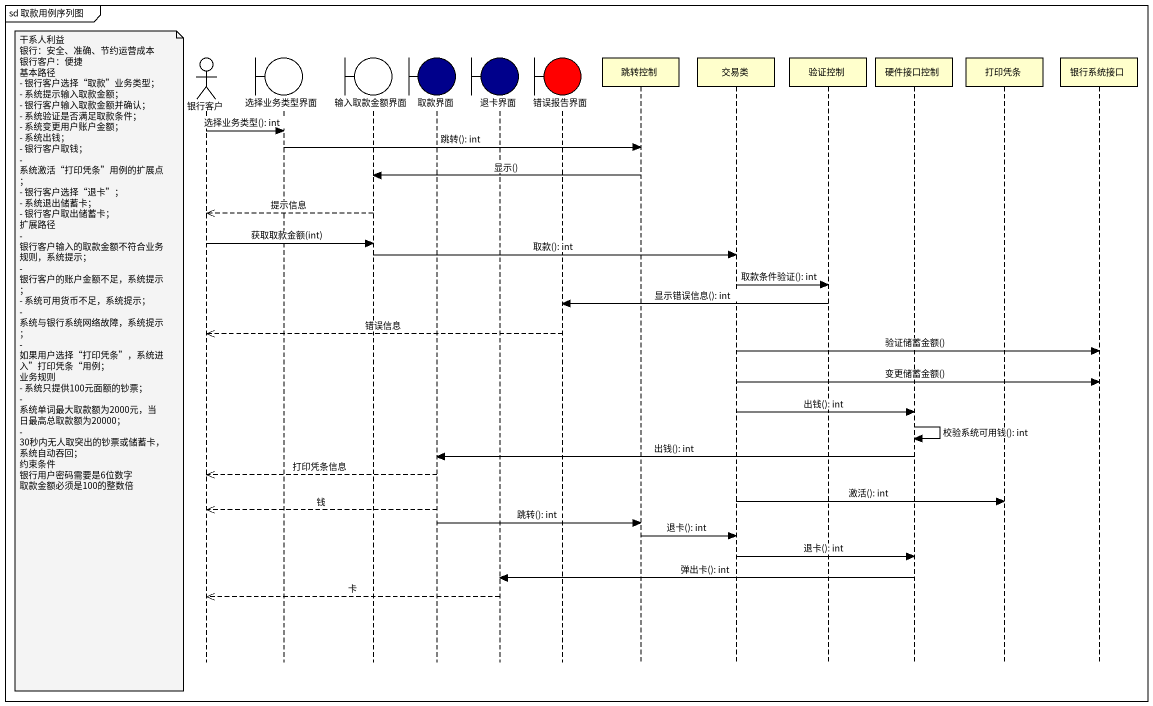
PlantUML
@startuml
mainframe sd 取款用例序列图
hide footbox
actor 银行客户
boundary 选择业务类型界面
boundary 输入取款金额界面
boundary 取款界面 #00008B
boundary 退卡界面 #00008B
boundary 错误报告界面 #FF0000
participant 跳转控制
participant 交易类
participant 验证控制
participant 硬件接口控制
participant 打印凭条
participant 银行系统接口

银行客户 -> 选择业务类型界面 : 选择业务类型(): int
选择业务类型界面 -> 跳转控制 : 跳转(): int
跳转控制 -> 输入取款金额界面 : 显示()
输入取款金额界面 -->> 银行客户 : 提示信息
银行客户 -> 输入取款金额界面 : 获取取款金额(int)
输入取款金额界面 -> 交易类 : 取款(): int
交易类 -> 验证控制 : 取款条件验证(): int
验证控制 -> 错误报告界面 : 显示错误信息(): int
错误报告界面 -->> 银行客户 : 错误信息
交易类 -> 银行系统接口 : 验证储蓄金额()
note left of 银行客户
  干系人利益
  银行：安全、准确、节约运营成本
  银行客户：便捷
  基本路径
  - 银行客户选择“取款”业务类型；
  - 系统提示输入取款金额；
  - 银行客户输入取款金额并确认；
  - 系统验证是否满足取款条件；
  - 系统变更用户账户金额；
  - 系统出钱；
  - 银行客户取钱；
  - 系统激活“打印凭条”用例的扩展点；
  - 银行客户选择“退卡”；
  - 系统退出储蓄卡；
  - 银行客户取出储蓄卡；
  扩展路径
  - 银行客户输入的取款金额不符合业务规则，系统提示；
  - 银行客户的账户金额不足，系统提示；
  - 系统可用货币不足，系统提示；
  - 系统与银行系统网络故障，系统提示；
  - 如果用户选择“打印凭条”，系统进入”打印凭条“用例；
  业务规则
  - 系统只提供100元面额的钞票；
  - 系统单词最大取款额为2000元，当日最高总取款额为20000；
  - 30秒内无人取突出的钞票或储蓄卡，系统自动吞回；
  约束条件
  银行用户密码需要是6位数字
  取款金额必须是100的整数倍
end note
交易类 -> 银行系统接口 : 变更储蓄金额()
交易类 -> 硬件接口控制 : 出钱(): int
硬件接口控制 -> 硬件接口控制 : 校验系统可用钱(): int
硬件接口控制 -> 取款界面 : 出钱(): int
取款界面 -->> 银行客户 : 打印凭条信息
交易类 -> 打印凭条 : 激活(): int
取款界面 -->> 银行客户 : 钱
取款界面 -> 跳转控制 : 跳转(): int
跳转控制 -> 交易类 : 退卡(): int
交易类 -> 硬件接口控制 : 退卡(): int
硬件接口控制 -> 退卡界面 : 弹出卡(): int
退卡界面 -->> 银行客户 : 卡
@enduml
